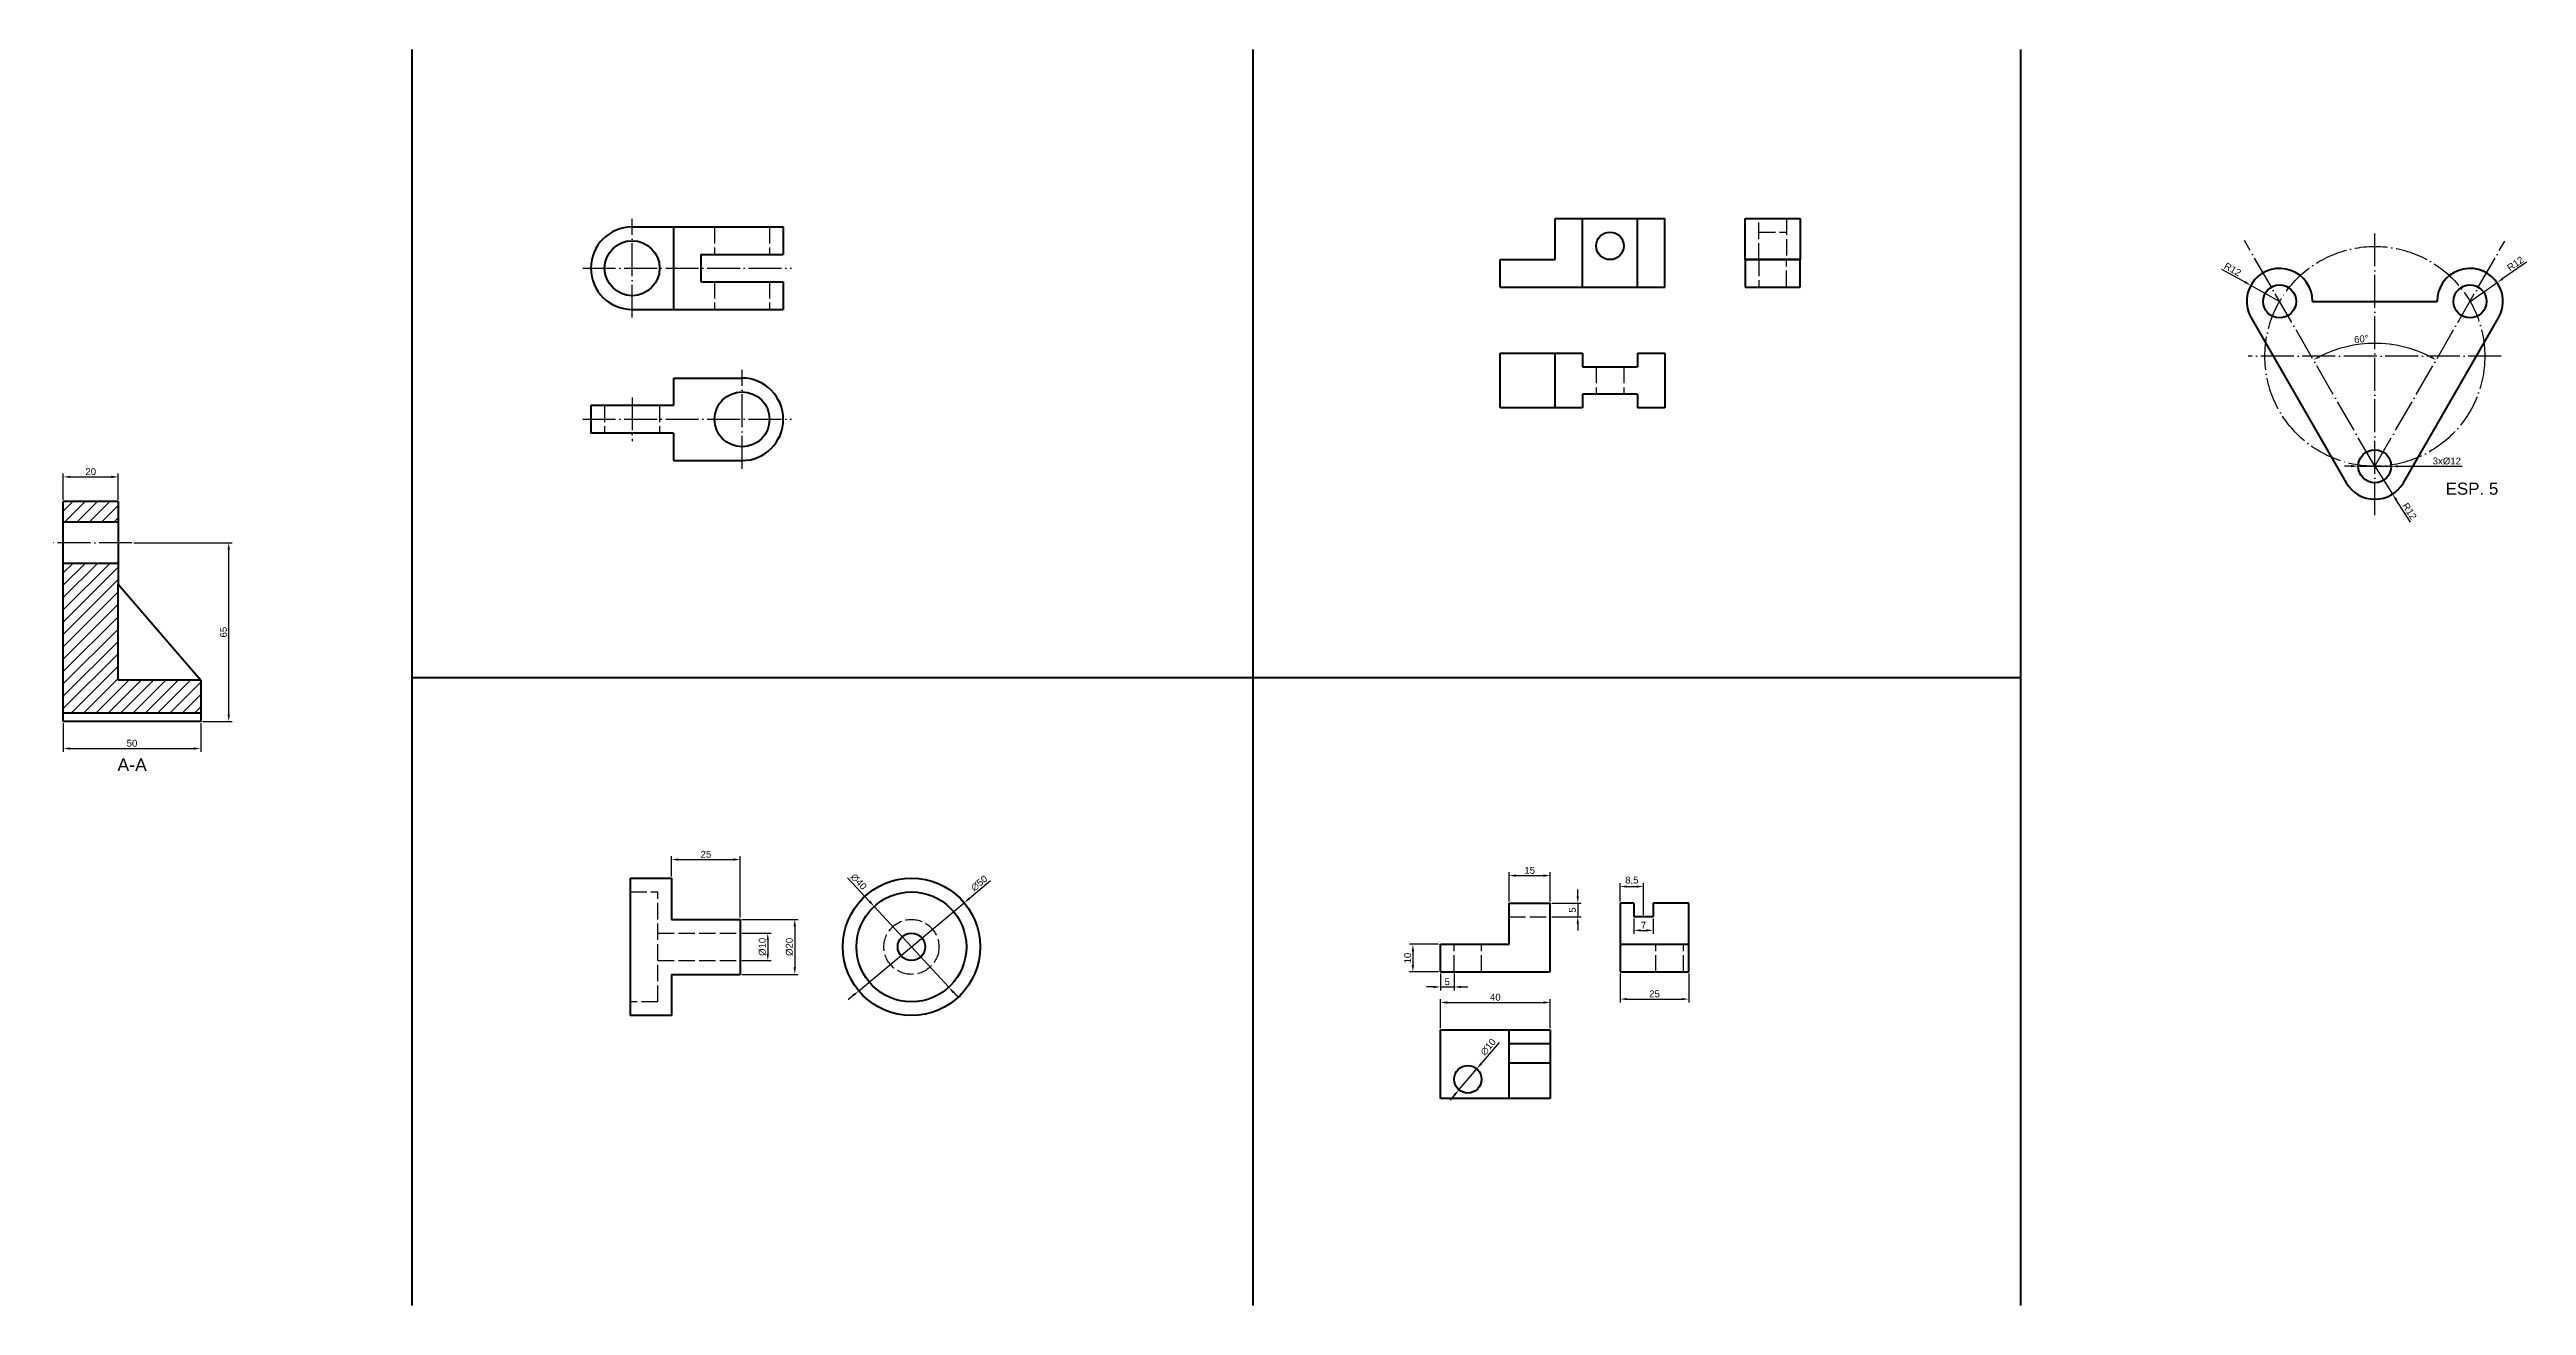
# Model space of a CAD drawing. Header units: millimetres. Extents: x 1201 to 5181, y 1355 to 2078.
# Drawn here: x 4280 to 5181, y 1621 to 2078 of the extents above; entities that cross this region are included whole.
import ezdxf

# ---------------------------------------------------------------- set-up
doc = ezdxf.new("R2010")
doc.units = ezdxf.units.MM
doc.header["$LTSCALE"] = 0.5
doc.linetypes.add('ACAD_ISO02W100', pattern=[15, 12, -3])
doc.linetypes.add('ACAD_ISO04W100', pattern=[30, 24, -3, 0, -3])
doc.layers.get('0').update_dxf_attribs({"plot": 0})
for name, color, linetype, lineweight in [('Cota', 140, 'Continuous', 25), ('Linha de Centro', 10, 'ACAD_ISO04W100', 25), ('Não Visível', 50, 'ACAD_ISO02W100', 25), ('Visível', 7, 'Continuous', 50)]:
    doc.layers.add(name, color=color, linetype=linetype, lineweight=lineweight)
doc.layers.add('Hachura', color=110, linetype='Continuous', plot=False)
doc.styles.get("Standard").update_dxf_attribs({"font": 'arial.ttf'})
doc.dimstyles.new('ISO-25', dxfattribs={"dimtxt": 2.5, "dimasz": 2.5, "dimexe": 1.25, "dimexo": 0.625, "dimtad": 1, "dimtxsty": 'Standard', "dimcen": 2.5, "dimadec": 0, "dimazin": 0, "dimtfac": 1, "dimtmove": 0, "dimatfit": 3, "dimfxl": 1, "dimarcsym": 0})

# ---------------------------------------------------------------- blocks, each defined once
blk = doc.blocks.new('*D64')
at = {"layer": 'Cota', "color": 0, "lineweight": -2, "transparency": 16777216}
for p, q in [((4310.53, 1898.13), (4346.37, 1898.13)), ((4345.12, 1835.63), (4345.12, 1895.63)), ((4335.53, 1833.13), (4346.37, 1833.13))]:
    blk.add_line(p, q, dxfattribs=at)
at = {"layer": 'Cota', "color": 0, "transparency": 16777216}
for points in [[(4344.7, 1895.63), (4345.54, 1895.63), (4345.12, 1898.13)], [(4344.7, 1835.63), (4345.54, 1835.63), (4345.12, 1833.13)]]:
    blk.add_solid(points, dxfattribs=at)
at = {"layer": 'Defpoints', "color": 0, "transparency": 16777216}
for p in [(4309.91, 1898.13), (4345.12, 1898.13), (4334.91, 1833.13)]:
    blk.add_point(p, dxfattribs=at)
at = {"layer": 'Cota', "color": 0, "transparency": 16777216, "insert": (4343.22, 1865.63), "char_height": 2.5, "attachment_point": 5, "rotation": 90}
blk.add_mtext('65', dxfattribs=at)
blk = doc.blocks.new('*D65')
at = {"layer": 'Cota', "color": 0, "lineweight": -2, "transparency": 16777216}
for p, q in [((4284.91, 1832.5), (4284.91, 1822.03)), ((4334.91, 1832.5), (4334.91, 1822.03)), ((4287.41, 1823.28), (4332.41, 1823.28))]:
    blk.add_line(p, q, dxfattribs=at)
at = {"layer": 'Cota', "color": 0, "transparency": 16777216}
for points in [[(4287.41, 1823.7), (4287.41, 1822.86), (4284.91, 1823.28)], [(4332.41, 1823.7), (4332.41, 1822.86), (4334.91, 1823.28)]]:
    blk.add_solid(points, dxfattribs=at)
at = {"layer": 'Defpoints', "color": 0, "transparency": 16777216}
for p in [(4284.91, 1833.13), (4334.91, 1833.13), (4334.91, 1823.28)]:
    blk.add_point(p, dxfattribs=at)
at = {"layer": 'Cota', "color": 0, "transparency": 16777216, "insert": (4309.91, 1825.18), "char_height": 2.5, "attachment_point": 5}
blk.add_mtext('50', dxfattribs=at)
blk = doc.blocks.new('*D66')
at = {"layer": 'Cota', "color": 0, "lineweight": -2, "transparency": 16777216}
for p, q in [((4284.91, 1913.75), (4284.91, 1923.38)), ((4287.41, 1922.13), (4302.41, 1922.13)), ((4304.91, 1913.75), (4304.91, 1923.38))]:
    blk.add_line(p, q, dxfattribs=at)
at = {"layer": 'Cota', "color": 0, "transparency": 16777216}
for points in [[(4287.41, 1922.55), (4287.41, 1921.71), (4284.91, 1922.13)], [(4302.41, 1922.55), (4302.41, 1921.71), (4304.91, 1922.13)]]:
    blk.add_solid(points, dxfattribs=at)
at = {"layer": 'Defpoints', "color": 0, "transparency": 16777216}
for p in [(4304.91, 1922.13), (4284.91, 1913.13), (4304.91, 1913.13)]:
    blk.add_point(p, dxfattribs=at)
at = {"layer": 'Cota', "color": 0, "transparency": 16777216, "insert": (4294.91, 1924.03), "char_height": 2.5, "attachment_point": 5}
blk.add_mtext('20', dxfattribs=at)
blk = doc.blocks.new('*D67')
at = {"layer": 'Cota', "color": 0, "lineweight": -2, "transparency": 16777216}
for p, q in [((4506.25, 1776.72), (4506.25, 1784.11)), ((4508.75, 1782.86), (4528.75, 1782.86)), ((4531.25, 1761.72), (4531.25, 1784.11))]:
    blk.add_line(p, q, dxfattribs=at)
at = {"layer": 'Cota', "color": 0, "transparency": 16777216}
for points in [[(4508.75, 1783.28), (4508.75, 1782.44), (4506.25, 1782.86)], [(4528.75, 1783.28), (4528.75, 1782.44), (4531.25, 1782.86)]]:
    blk.add_solid(points, dxfattribs=at)
at = {"layer": 'Defpoints', "color": 0, "transparency": 16777216}
for p in [(4506.25, 1776.09), (4531.25, 1782.86), (4531.25, 1761.09)]:
    blk.add_point(p, dxfattribs=at)
at = {"layer": 'Cota', "color": 0, "transparency": 16777216, "insert": (4518.75, 1784.76), "char_height": 2.5, "attachment_point": 5}
blk.add_mtext('25', dxfattribs=at)
blk = doc.blocks.new('*D68')
at = {"layer": 'Cota', "color": 0, "lineweight": -2, "transparency": 16777216}
for p, q in [((4574.34, 1735.07), (4612.71, 1767.12)), ((4622.34, 1775.16), (4614.63, 1768.72)), ((4572.42, 1733.46), (4570.5, 1731.86))]:
    blk.add_line(p, q, dxfattribs=at)
at = {"layer": 'Cota', "color": 0, "transparency": 16777216}
for points in [[(4614.36, 1769.04), (4614.9, 1768.4), (4612.71, 1767.12)], [(4572.15, 1733.78), (4572.68, 1733.14), (4574.34, 1735.07)]]:
    blk.add_solid(points, dxfattribs=at)
at = {"layer": 'Defpoints', "color": 0, "transparency": 16777216}
for p in [(4612.71, 1767.12), (4574.34, 1735.07)]:
    blk.add_point(p, dxfattribs=at)
at = {"layer": 'Cota', "color": 0, "transparency": 16777216, "insert": (4618.18, 1774.25), "char_height": 2.5, "attachment_point": 5, "rotation": 39.86859}
blk.add_mtext('∅50', dxfattribs=at)
blk = doc.blocks.new('*D69')
at = {"layer": 'Cota', "color": 0, "lineweight": -2, "transparency": 16777216}
for p, q in [((4570.31, 1776.25), (4578.26, 1767.63)), ((4607.09, 1736.39), (4579.96, 1765.79)), ((4608.78, 1734.56), (4610.48, 1732.72))]:
    blk.add_line(p, q, dxfattribs=at)
at = {"layer": 'Cota', "color": 0, "transparency": 16777216}
for points in [[(4578.57, 1767.91), (4577.96, 1767.34), (4579.96, 1765.79)], [(4609.09, 1734.84), (4608.48, 1734.27), (4607.09, 1736.39)]]:
    blk.add_solid(points, dxfattribs=at)
at = {"layer": 'Defpoints', "color": 0, "transparency": 16777216}
for p in [(4579.96, 1765.79), (4607.09, 1736.39)]:
    blk.add_point(p, dxfattribs=at)
at = {"layer": 'Cota', "color": 0, "transparency": 16777216, "insert": (4574.32, 1774.81), "char_height": 2.5, "attachment_point": 5, "rotation": 312.69908}
blk.add_mtext('∅40', dxfattribs=at)
blk = doc.blocks.new('*D70')
at = {"layer": 'Cota', "color": 0, "lineweight": -2, "transparency": 16777216}
for p, q in [((4531.87, 1761.09), (4552.33, 1761.09)), ((4551.08, 1758.59), (4551.08, 1743.59)), ((4531.87, 1741.09), (4552.33, 1741.09))]:
    blk.add_line(p, q, dxfattribs=at)
at = {"layer": 'Cota', "color": 0, "transparency": 16777216}
for points in [[(4550.66, 1758.59), (4551.5, 1758.59), (4551.08, 1761.09)], [(4550.66, 1743.59), (4551.5, 1743.59), (4551.08, 1741.09)]]:
    blk.add_solid(points, dxfattribs=at)
at = {"layer": 'Defpoints', "color": 0, "transparency": 16777216}
for p in [(4531.25, 1761.09), (4531.25, 1741.09), (4551.08, 1741.09)]:
    blk.add_point(p, dxfattribs=at)
at = {"layer": 'Cota', "color": 0, "transparency": 16777216, "insert": (4549.11, 1751.09), "char_height": 2.5, "attachment_point": 5, "rotation": 90}
blk.add_mtext('%%C20', dxfattribs=at)
blk = doc.blocks.new('*D71')
at = {"layer": 'Cota', "color": 0, "lineweight": -2, "transparency": 16777216}
for p, q in [((4531.87, 1756.09), (4542.5, 1756.09)), ((4541.25, 1753.59), (4541.25, 1748.59)), ((4531.87, 1746.09), (4542.5, 1746.09))]:
    blk.add_line(p, q, dxfattribs=at)
at = {"layer": 'Cota', "color": 0, "transparency": 16777216}
for points in [[(4540.83, 1753.59), (4541.66, 1753.59), (4541.25, 1756.09)], [(4540.83, 1748.59), (4541.66, 1748.59), (4541.25, 1746.09)]]:
    blk.add_solid(points, dxfattribs=at)
at = {"layer": 'Defpoints', "color": 0, "transparency": 16777216}
for p in [(4531.25, 1756.09), (4531.25, 1746.09), (4541.25, 1746.09)]:
    blk.add_point(p, dxfattribs=at)
at = {"layer": 'Cota', "color": 0, "transparency": 16777216, "insert": (4539.27, 1751.09), "char_height": 2.5, "attachment_point": 5, "rotation": 90}
blk.add_mtext('%%C10', dxfattribs=at)
blk = doc.blocks.new('*D72')
at = {"layer": 'Cota', "color": 0, "lineweight": -2, "transparency": 16777216}
for p, q in [((4810.98, 1767.65), (4810.98, 1778.27)), ((4813.48, 1777.02), (4823.48, 1777.02)), ((4825.98, 1767.65), (4825.98, 1778.27))]:
    blk.add_line(p, q, dxfattribs=at)
at = {"layer": 'Cota', "color": 0, "transparency": 16777216}
for points in [[(4813.48, 1777.44), (4813.48, 1776.6), (4810.98, 1777.02)], [(4823.48, 1777.44), (4823.48, 1776.6), (4825.98, 1777.02)]]:
    blk.add_solid(points, dxfattribs=at)
at = {"layer": 'Defpoints', "color": 0, "transparency": 16777216}
for p in [(4825.98, 1777.02), (4810.98, 1767.02), (4825.98, 1767.02)]:
    blk.add_point(p, dxfattribs=at)
at = {"layer": 'Cota', "color": 0, "transparency": 16777216, "insert": (4818.48, 1778.92), "char_height": 2.5, "attachment_point": 5}
blk.add_mtext('15', dxfattribs=at)
blk = doc.blocks.new('*D73')
at = {"layer": 'Cota', "color": 0, "lineweight": -2, "transparency": 16777216}
for p, q in [((4785.35, 1752.02), (4774.73, 1752.02)), ((4775.98, 1749.52), (4775.98, 1744.52)), ((4785.35, 1742.02), (4774.73, 1742.02))]:
    blk.add_line(p, q, dxfattribs=at)
at = {"layer": 'Cota', "color": 0, "transparency": 16777216}
for points in [[(4775.56, 1749.52), (4776.39, 1749.52), (4775.98, 1752.02)], [(4775.56, 1744.52), (4776.39, 1744.52), (4775.98, 1742.02)]]:
    blk.add_solid(points, dxfattribs=at)
at = {"layer": 'Defpoints', "color": 0, "transparency": 16777216}
for p in [(4785.98, 1752.02), (4775.98, 1742.02), (4785.98, 1742.02)]:
    blk.add_point(p, dxfattribs=at)
at = {"layer": 'Cota', "color": 0, "transparency": 16777216, "insert": (4774.08, 1747.02), "char_height": 2.5, "attachment_point": 5, "rotation": 90}
blk.add_mtext('10', dxfattribs=at)
blk = doc.blocks.new('*D74')
at = {"layer": 'Cota', "color": 0, "lineweight": -2, "transparency": 16777216}
for p, q in [((4856.4, 1761.4), (4856.4, 1755.84)), ((4863.4, 1761.4), (4863.4, 1755.84)), ((4858.9, 1757.09), (4860.9, 1757.09))]:
    blk.add_line(p, q, dxfattribs=at)
at = {"layer": 'Cota', "color": 0, "transparency": 16777216}
for points in [[(4858.9, 1757.51), (4858.9, 1756.67), (4856.4, 1757.09)], [(4860.9, 1757.51), (4860.9, 1756.67), (4863.4, 1757.09)]]:
    blk.add_solid(points, dxfattribs=at)
at = {"layer": 'Defpoints', "color": 0, "transparency": 16777216}
for p in [(4856.4, 1762.02), (4863.4, 1762.02), (4863.4, 1757.09)]:
    blk.add_point(p, dxfattribs=at)
at = {"layer": 'Cota', "color": 0, "transparency": 16777216, "insert": (4859.9, 1758.97), "char_height": 2.5, "attachment_point": 5}
blk.add_mtext('7', dxfattribs=at)
blk = doc.blocks.new('*D75')
at = {"layer": 'Cota', "color": 0, "lineweight": -2, "transparency": 16777216}
for p, q in [((4851.4, 1767.65), (4851.4, 1774.29)), ((4853.9, 1773.04), (4857.4, 1773.04)), ((4859.9, 1762.65), (4859.9, 1774.29))]:
    blk.add_line(p, q, dxfattribs=at)
at = {"layer": 'Cota', "color": 0, "transparency": 16777216}
for points in [[(4853.9, 1773.46), (4853.9, 1772.63), (4851.4, 1773.04)], [(4857.4, 1773.46), (4857.4, 1772.63), (4859.9, 1773.04)]]:
    blk.add_solid(points, dxfattribs=at)
at = {"layer": 'Defpoints', "color": 0, "transparency": 16777216}
for p in [(4851.4, 1767.02), (4859.9, 1773.04), (4859.9, 1762.02)]:
    blk.add_point(p, dxfattribs=at)
at = {"layer": 'Cota', "color": 0, "transparency": 16777216, "insert": (4855.65, 1775.17), "char_height": 2.5, "attachment_point": 5}
blk.add_mtext('8,5', dxfattribs=at)
blk = doc.blocks.new('*D76')
at = {"layer": 'Cota', "color": 0, "lineweight": -2, "transparency": 16777216}
for p, q in [((4851.4, 1741.4), (4851.4, 1730.84)), ((4876.4, 1741.4), (4876.4, 1730.84)), ((4853.9, 1732.09), (4873.9, 1732.09))]:
    blk.add_line(p, q, dxfattribs=at)
at = {"layer": 'Cota', "color": 0, "transparency": 16777216}
for points in [[(4853.9, 1732.5), (4853.9, 1731.67), (4851.4, 1732.09)], [(4873.9, 1732.5), (4873.9, 1731.67), (4876.4, 1732.09)]]:
    blk.add_solid(points, dxfattribs=at)
at = {"layer": 'Defpoints', "color": 0, "transparency": 16777216}
for p in [(4851.4, 1742.02), (4876.4, 1742.02), (4876.4, 1732.09)]:
    blk.add_point(p, dxfattribs=at)
at = {"layer": 'Cota', "color": 0, "transparency": 16777216, "insert": (4863.9, 1733.99), "char_height": 2.5, "attachment_point": 5}
blk.add_mtext('25', dxfattribs=at)
blk = doc.blocks.new('*D77')
at = {"layer": 'Cota', "color": 0, "lineweight": -2, "transparency": 16777216}
for p, q in [((4807.34, 1716.27), (4800.83, 1708.61)), ((4792.74, 1699.09), (4799.22, 1706.71)), ((4791.12, 1697.19), (4789.5, 1695.28))]:
    blk.add_line(p, q, dxfattribs=at)
at = {"layer": 'Cota', "color": 0, "transparency": 16777216}
for points in [[(4800.52, 1708.88), (4801.15, 1708.34), (4799.22, 1706.71)], [(4790.8, 1697.46), (4791.44, 1696.92), (4792.74, 1699.09)]]:
    blk.add_solid(points, dxfattribs=at)
at = {"layer": 'Defpoints', "color": 0, "transparency": 16777216}
for p in [(4799.22, 1706.71), (4792.74, 1699.09)]:
    blk.add_point(p, dxfattribs=at)
at = {"layer": 'Cota', "color": 0, "transparency": 16777216, "insert": (4803.39, 1714.67), "char_height": 2.5, "attachment_point": 5, "rotation": 49.63285}
blk.add_mtext('∅10', dxfattribs=at)
blk = doc.blocks.new('*D78')
at = {"layer": 'Cota', "color": 0, "lineweight": -2, "transparency": 16777216}
for p, q in [((4785.98, 1721.52), (4785.98, 1732.1)), ((4788.48, 1730.85), (4823.48, 1730.85)), ((4825.98, 1721.52), (4825.98, 1732.1))]:
    blk.add_line(p, q, dxfattribs=at)
at = {"layer": 'Cota', "color": 0, "transparency": 16777216}
for points in [[(4788.48, 1731.27), (4788.48, 1730.43), (4785.98, 1730.85)], [(4823.48, 1731.27), (4823.48, 1730.43), (4825.98, 1730.85)]]:
    blk.add_solid(points, dxfattribs=at)
at = {"layer": 'Defpoints', "color": 0, "transparency": 16777216}
for p in [(4825.98, 1730.85), (4785.98, 1720.9), (4825.98, 1720.9)]:
    blk.add_point(p, dxfattribs=at)
at = {"layer": 'Cota', "color": 0, "transparency": 16777216, "insert": (4805.98, 1732.75), "char_height": 2.5, "attachment_point": 5}
blk.add_mtext('40', dxfattribs=at)
blk = doc.blocks.new('*D79')
at = {"layer": 'Cota', "color": 0, "lineweight": -2, "transparency": 16777216}
for p, q in [((4826.6, 1767.02), (4837.22, 1767.02)), ((4835.97, 1769.52), (4835.97, 1772.02)), ((4835.97, 1767.02), (4835.97, 1762.02)), ((4826.6, 1762.02), (4837.22, 1762.02)), ((4835.97, 1759.52), (4835.97, 1757.02))]:
    blk.add_line(p, q, dxfattribs=at)
at = {"layer": 'Cota', "color": 0, "transparency": 16777216}
for points in [[(4835.55, 1769.52), (4836.39, 1769.52), (4835.97, 1767.02)], [(4835.55, 1759.52), (4836.39, 1759.52), (4835.97, 1762.02)]]:
    blk.add_solid(points, dxfattribs=at)
at = {"layer": 'Defpoints', "color": 0, "transparency": 16777216}
for p in [(4825.98, 1767.02), (4825.98, 1762.02), (4835.97, 1762.02)]:
    blk.add_point(p, dxfattribs=at)
at = {"layer": 'Cota', "color": 0, "transparency": 16777216, "insert": (4834.07, 1764.52), "char_height": 2.5, "attachment_point": 5, "rotation": 90}
blk.add_mtext('5', dxfattribs=at)
blk = doc.blocks.new('*D80')
at = {"layer": 'Cota', "color": 0, "lineweight": -2, "transparency": 16777216}
for p, q in [((4785.98, 1741.4), (4785.98, 1735.25)), ((4790.98, 1741.4), (4790.98, 1735.25)), ((4783.48, 1736.5), (4780.98, 1736.5)), ((4785.98, 1736.5), (4790.98, 1736.5)), ((4793.48, 1736.5), (4795.98, 1736.5))]:
    blk.add_line(p, q, dxfattribs=at)
at = {"layer": 'Cota', "color": 0, "transparency": 16777216}
for points in [[(4783.48, 1736.91), (4783.48, 1736.08), (4785.98, 1736.5)], [(4793.48, 1736.91), (4793.48, 1736.08), (4790.98, 1736.5)]]:
    blk.add_solid(points, dxfattribs=at)
at = {"layer": 'Defpoints', "color": 0, "transparency": 16777216}
for p in [(4785.98, 1742.02), (4790.98, 1742.02), (4790.98, 1736.5)]:
    blk.add_point(p, dxfattribs=at)
at = {"layer": 'Cota', "color": 0, "transparency": 16777216, "insert": (4788.48, 1738.39), "char_height": 2.5, "attachment_point": 5}
blk.add_mtext('5', dxfattribs=at)
blk = doc.blocks.new('*D81')
at = {"layer": 'Cota', "color": 0, "lineweight": -2, "transparency": 16777216}
blk.add_arc((5125.99, 1926.01), 44.68, 63.20596, 116.79404, dxfattribs=at)
at = {"layer": 'Cota', "color": 0, "transparency": 16777216}
for points in [[(5106.04, 1965.53), (5105.65, 1966.26), (5103.64, 1964.71)], [(5146.33, 1966.26), (5145.93, 1965.53), (5148.33, 1964.71)]]:
    blk.add_solid(points, dxfattribs=at)
at = {"layer": 'Defpoints', "color": 0, "transparency": 16777216}
for p in [(5078.58, 2008.13), (5173.25, 2007.87), (5133.75, 1970.01), (5125.99, 1926.01), (5125.99, 1926.01)]:
    blk.add_point(p, dxfattribs=at)
at = {"layer": 'Cota', "color": 0, "transparency": 16777216, "insert": (5121.09, 1972.34), "char_height": 2.5, "attachment_point": 5, "rotation": 6.03142}
blk.add_mtext('60°', dxfattribs=at)
blk = doc.blocks.new('*D82')
at = {"layer": 'Cota', "color": 0, "lineweight": -2, "transparency": 16777216}
for p, q in [((5070.2, 1997.78), (5078.68, 1993.06)), ((5091.35, 1986.01), (5080.86, 1991.84))]:
    blk.add_line(p, q, dxfattribs=at)
at = {"layer": 'Cota', "color": 0, "transparency": 16777216}
blk.add_solid([(5078.88, 1993.42), (5078.47, 1992.69), (5080.86, 1991.84)], dxfattribs=at)
at = {"layer": 'Defpoints', "color": 0, "transparency": 16777216}
for p in [(5080.86, 1991.84), (5091.35, 1986.01)]:
    blk.add_point(p, dxfattribs=at)
at = {"layer": 'Cota', "color": 0, "transparency": 16777216, "insert": (5074.26, 1997.67), "char_height": 2.5, "attachment_point": 5, "rotation": 330.9029}
blk.add_mtext('R12', dxfattribs=at)
blk = doc.blocks.new('*D83')
at = {"layer": 'Cota', "color": 0, "lineweight": -2, "transparency": 16777216}
for p, q in [((5125.99, 1926.01), (5132.45, 1915.89)), ((5139.01, 1905.61), (5133.79, 1913.79))]:
    blk.add_line(p, q, dxfattribs=at)
at = {"layer": 'Cota', "color": 0, "transparency": 16777216}
blk.add_solid([(5134.14, 1914.01), (5133.44, 1913.56), (5132.45, 1915.89)], dxfattribs=at)
at = {"layer": 'Defpoints', "color": 0, "transparency": 16777216}
for p in [(5125.99, 1926.01), (5132.45, 1915.89)]:
    blk.add_point(p, dxfattribs=at)
at = {"layer": 'Cota', "color": 0, "transparency": 16777216, "insert": (5138.66, 1909.66), "char_height": 2.5, "attachment_point": 5, "rotation": 302.56188}
blk.add_mtext('R12', dxfattribs=at)
blk = doc.blocks.new('*D84')
at = {"layer": 'Cota', "color": 0, "lineweight": -2, "transparency": 16777216}
for p, q in [((5160.63, 1986.01), (5170.49, 1992.85)), ((5181.17, 2000.25), (5172.54, 1994.27))]:
    blk.add_line(p, q, dxfattribs=at)
at = {"layer": 'Cota', "color": 0, "transparency": 16777216}
blk.add_solid([(5172.31, 1994.61), (5172.78, 1993.93), (5170.49, 1992.85)], dxfattribs=at)
at = {"layer": 'Defpoints', "color": 0, "transparency": 16777216}
for p in [(5170.49, 1992.85), (5160.63, 1986.01)]:
    blk.add_point(p, dxfattribs=at)
at = {"layer": 'Cota', "color": 0, "transparency": 16777216, "insert": (5177.14, 1999.75), "char_height": 2.5, "attachment_point": 5, "rotation": 34.73807}
blk.add_mtext('R12', dxfattribs=at)
blk = doc.blocks.new('*D85')
at = {"layer": 'Cota', "color": 0, "lineweight": -2, "transparency": 16777216}
for p, q in [((5117.49, 1926.04), (5114.99, 1926.06)), ((5119.99, 1926.03), (5131.99, 1925.98)), ((5157.79, 1925.87), (5134.49, 1925.97))]:
    blk.add_line(p, q, dxfattribs=at)
at = {"layer": 'Cota', "color": 0, "transparency": 16777216}
for points in [[(5117.49, 1926.46), (5117.48, 1925.63), (5119.99, 1926.03)], [(5134.49, 1926.39), (5134.48, 1925.55), (5131.99, 1925.98)]]:
    blk.add_solid(points, dxfattribs=at)
at = {"layer": 'Defpoints', "color": 0, "transparency": 16777216}
for p in [(5119.99, 1926.03), (5131.99, 1925.98)]:
    blk.add_point(p, dxfattribs=at)
at = {"layer": 'Cota', "color": 0, "transparency": 16777216, "insert": (5152.19, 1927.87), "char_height": 2.5, "width": 6.4421, "attachment_point": 5, "rotation": 359.75198}
blk.add_mtext('3x%%C12', dxfattribs=at)

msp = doc.modelspace()

# ---------------------------------------------------------------- hatches: boundary and pattern name
at = {"layer": 'Cota'}
h = msp.add_hatch(dxfattribs=at)
h.set_pattern_fill('ANSI31', color=256)
h.paths.add_polyline_path([(4304.91, 1913.128), (4284.91, 1913.128), (4284.91, 1905.628), (4304.91, 1905.628)])
at = {"layer": 'Hachura'}
h = msp.add_hatch(dxfattribs=at)
h.set_pattern_fill('ANSI31', color=256)
h.paths.add_polyline_path([(4304.91, 1883.128), (4304.91, 1890.628), (4284.91, 1890.628), (4284.91, 1848.128), (4284.91, 1836.128), (4324.91, 1836.128), (4324.91, 1848.128), (4304.91, 1848.128)])
h.paths.add_polyline_path([(4334.91, 1848.128), (4324.91, 1848.128), (4324.91, 1836.128), (4334.91, 1836.128)])

# ---------------------------------------------------------------- linework, layer by layer
at = {"layer": 'Linha de Centro'}
for p, q in [((4491.897, 1980.079), (4491.897, 2016.079)), ((5125.987, 1908.166), (5125.987, 2010.685)), ((5125.987, 1926.008), (5078.575, 2008.126)), ((5125.987, 1926.008), (5173.248, 2007.867)), ((4473.897, 1998.079), (4549.897, 1998.079)), ((5171.981, 1966.008), (5079.891, 1966.008)), ((4531.897, 1925.079), (4531.897, 1961.079)), ((4491.897, 1951.079), (4491.897, 1935.079)), ((4473.897, 1943.079), (4549.897, 1943.079)), ((4309.91, 1898.128), (4279.91, 1898.128))]:
    msp.add_line(p, q, dxfattribs=at)
msp.add_circle((5125.987, 1966.008), 40, dxfattribs=at)
at = {"layer": 'Não Visível'}
for p, q in [((4521.897, 2013.079), (4521.897, 2003.079)), ((4541.897, 2013.079), (4541.897, 2003.079)), ((4901.901, 2001.194), (4901.901, 2016.194)), ((4901.901, 2011.194), (4911.901, 2011.194)), ((4911.901, 2016.194), (4911.901, 2001.194)), ((4901.901, 2001.194), (4901.901, 1991.194)), ((4911.901, 1991.194), (4911.901, 2001.194)), ((4521.897, 1993.079), (4521.897, 1983.079)), ((4541.897, 1993.079), (4541.897, 1983.079)), ((4842.702, 1962.206), (4842.702, 1952.206)), ((4852.702, 1962.206), (4852.702, 1952.206)), ((4481.897, 1948.079), (4481.897, 1938.079)), ((4501.897, 1948.079), (4501.897, 1938.079)), ((4491.249, 1771.092), (4501.249, 1771.092)), ((4501.249, 1731.092), (4501.249, 1771.092)), ((4810.977, 1762.022), (4825.977, 1762.022)), ((4501.249, 1756.092), (4531.249, 1756.092)), ((4790.977, 1742.022), (4790.977, 1752.022)), ((4800.977, 1742.022), (4800.977, 1752.022)), ((4864.4, 1742.022), (4864.4, 1752.022)), ((4874.4, 1742.022), (4874.4, 1752.022)), ((4501.249, 1746.092), (4531.249, 1746.092)), ((4501.249, 1731.092), (4491.249, 1731.092))]:
    msp.add_line(p, q, dxfattribs=at)
msp.add_circle((4593.523, 1751.092), 10, dxfattribs=at)
at = {"layer": 'Visível'}
for p, q in [((4411.727, 2077.659), (4411.727, 1620.587)), ((4717.732, 2077.659), (4717.732, 1620.587)), ((4997.122, 2077.659), (4997.122, 1620.587)), ((4491.897, 2013.079), (4546.897, 2013.079)), ((4506.897, 2013.079), (4506.897, 1983.079)), ((4546.897, 2013.079), (4546.897, 2003.079)), ((4827.702, 2001.194), (4827.702, 2016.194)), ((4827.702, 2016.194), (4867.702, 2016.194)), ((4837.702, 1991.194), (4837.702, 2016.194)), ((4857.702, 1991.194), (4857.702, 2016.194)), ((4867.702, 1991.194), (4867.702, 2016.194)), ((4896.901, 2001.194), (4896.901, 2016.194)), ((4896.901, 2016.194), (4916.901, 2016.194)), ((4916.901, 2016.194), (4916.901, 2001.194)), ((4516.897, 2003.079), (4546.897, 2003.079)), ((4516.897, 2003.079), (4516.897, 1993.079)), ((4807.702, 1991.194), (4807.702, 2001.194)), ((4807.702, 2001.194), (4827.702, 2001.194)), ((4916.901, 2001.194), (4896.901, 2001.194)), ((4896.901, 2001.194), (4896.901, 1991.194)), ((4896.901, 2001.194), (4916.901, 2001.194)), ((4916.901, 1991.194), (4916.901, 2001.194)), ((4516.897, 1993.079), (4546.897, 1993.079)), ((4546.897, 1993.079), (4546.897, 1983.079)), ((4491.897, 1983.079), (4546.897, 1983.079)), ((4807.702, 1991.194), (4867.702, 1991.194)), ((4896.901, 1991.194), (4916.901, 1991.194)), ((5103.346, 1986.008), (5148.628, 1986.008)), ((5080.953, 1980.008), (5115.594, 1920.008)), ((5136.379, 1920.008), (5171.02, 1980.008)), ((4807.702, 1967.206), (4837.702, 1967.206)), ((4807.702, 1947.206), (4807.702, 1967.206)), ((4827.702, 1947.206), (4827.702, 1967.206)), ((4837.702, 1967.206), (4837.702, 1962.206)), ((4857.702, 1967.206), (4857.702, 1962.206)), ((4857.702, 1967.206), (4867.702, 1967.206)), ((4867.702, 1967.206), (4867.702, 1947.206)), ((4506.897, 1958.079), (4531.897, 1958.079)), ((4506.897, 1958.079), (4506.897, 1948.079)), ((4837.702, 1962.206), (4857.702, 1962.206)), ((4506.897, 1948.079), (4476.897, 1948.079)), ((4476.897, 1948.079), (4476.897, 1938.079)), ((4837.702, 1947.206), (4807.702, 1947.206)), ((4857.702, 1952.206), (4837.702, 1952.206)), ((4837.702, 1952.206), (4837.702, 1947.206)), ((4857.702, 1952.206), (4857.702, 1947.206)), ((4867.702, 1947.206), (4857.702, 1947.206)), ((4506.897, 1938.079), (4476.897, 1938.079)), ((4506.897, 1938.079), (4506.897, 1928.079)), ((4506.897, 1928.079), (4531.897, 1928.079)), ((4304.91, 1913.128), (4284.91, 1913.128)), ((4284.91, 1848.128), (4284.91, 1913.128)), ((4304.91, 1913.128), (4304.91, 1883.128)), ((4304.91, 1905.628), (4284.91, 1905.628)), ((4304.91, 1890.628), (4284.91, 1890.628)), ((4304.91, 1883.128), (4334.91, 1848.128)), ((4304.91, 1848.128), (4304.91, 1883.128)), ((4284.91, 1833.128), (4284.91, 1848.128)), ((4334.91, 1848.128), (4304.91, 1848.128)), ((4334.91, 1848.128), (4334.91, 1833.128)), ((4411.727, 1849.123), (4717.732, 1849.123)), ((4717.732, 1849.123), (4997.122, 1849.123)), ((4334.91, 1836.128), (4284.91, 1836.128)), ((4334.91, 1833.128), (4284.91, 1833.128)), ((4491.249, 1776.092), (4506.249, 1776.092)), ((4491.249, 1726.092), (4491.249, 1776.092)), ((4506.249, 1776.092), (4506.249, 1761.092)), ((4810.977, 1752.022), (4810.977, 1767.022)), ((4810.977, 1767.022), (4825.977, 1767.022)), ((4825.977, 1742.022), (4825.977, 1767.022)), ((4851.4, 1767.022), (4851.4, 1742.022)), ((4856.4, 1767.022), (4851.4, 1767.022)), ((4856.4, 1767.022), (4856.4, 1762.022)), ((4876.4, 1767.022), (4863.4, 1767.022)), ((4863.4, 1767.022), (4863.4, 1762.022)), ((4876.4, 1742.022), (4876.4, 1767.022)), ((4506.249, 1761.092), (4531.249, 1761.092)), ((4531.249, 1761.092), (4531.249, 1741.092)), ((4863.4, 1762.022), (4856.4, 1762.022)), ((4785.977, 1742.022), (4785.977, 1752.022)), ((4785.977, 1752.022), (4810.977, 1752.022)), ((4851.4, 1752.022), (4876.4, 1752.022)), ((4506.249, 1741.092), (4531.249, 1741.092)), ((4506.249, 1741.092), (4506.249, 1726.092)), ((4785.977, 1742.022), (4825.977, 1742.022)), ((4851.4, 1742.022), (4876.4, 1742.022)), ((4506.249, 1726.092), (4491.249, 1726.092)), ((4785.977, 1720.9), (4825.977, 1720.9)), ((4785.977, 1695.9), (4785.977, 1720.9)), ((4810.977, 1695.9), (4810.977, 1720.9)), ((4810.977, 1715.9), (4825.977, 1715.9)), ((4825.977, 1720.9), (4825.977, 1695.9)), ((4810.977, 1708.9), (4825.977, 1708.9)), ((4825.977, 1695.9), (4785.977, 1695.9))]:
    msp.add_line(p, q, dxfattribs=at)
for centre, radius in [((4847.702, 2006.194), 5), ((4491.897, 1998.079), 10), ((5091.346, 1986.008), 6), ((5160.628, 1986.008), 6), ((4531.897, 1943.079), 10), ((5125.987, 1926.008), 6), ((4593.523, 1751.092), 25), ((4593.523, 1751.092), 20), ((4593.523, 1751.092), 5), ((4795.977, 1702.9), 5)]:
    msp.add_circle(centre, radius, dxfattribs=at)
for centre, radius, start, end in [((4491.897, 1998.079), 15, 90, 270), ((5091.346, 1986.008), 12, 0, 210), ((5160.628, 1986.008), 12, 330, 180), ((4531.897, 1943.079), 15, 270, 90), ((5125.987, 1926.008), 12, 210, 330)]:
    msp.add_arc(centre, radius, start, end, dxfattribs=at)

# ---------------------------------------------------------------- texts
at = {"insert": (4304.621, 1819.66), "char_height": 4.5935, "attachment_point": 1}
msp.add_mtext_dynamic_manual_height_columns('A-A', width=7.17019, gutter_width=22.968, heights=[0], dxfattribs=at)
at = {"layer": 'Cota', "insert": (5151.757, 1920.046), "char_height": 4.4068, "attachment_point": 1}
msp.add_mtext_dynamic_manual_height_columns('ESP. 5', width=23.74298, gutter_width=22.034, heights=[0], dxfattribs=at)

# ---------------------------------------------------------------- dimensions: what is measured, and where the dimension line sits
at = {"layer": 'Cota'}
dim = msp.add_angular_dim_2l(base=(5133.746, 1970.014), line1=((5125.987, 1926.008), (5173.248, 2007.867)), line2=((5125.987, 1926.008), (5078.575, 2008.126)), dimstyle='ISO-25', dxfattribs=at)
dim.commit()
dim.dimension.update_dxf_attribs({"geometry": '*D81', "text_midpoint": (5121.291, 1970.445), "dimtype": 162})
dim = msp.add_radius_dim(center=(5160.628, 1986.008), mpoint=(5170.489, 1992.846), dimstyle='ISO-25', dxfattribs=at)
dim.commit()
dim.dimension.update_dxf_attribs({"geometry": '*D84', "text_midpoint": (5178.216, 1998.204), "dimtype": 164})
for center, mpoint, picture, middle in [((5091.346, 1986.008), (5080.86, 1991.843), '*D82', (5074.26, 1997.668)), ((5125.987, 1926.008), (5132.445, 1915.894), '*D83', (5138.658, 1909.659))]:
    dim = msp.add_radius_dim(center=center, mpoint=mpoint, dimstyle='ISO-25', dxfattribs=at)
    dim.commit()
    dim.dimension.update_dxf_attribs({"geometry": picture, "text_midpoint": middle})
dim = msp.add_diameter_dim_2p(p1=(5119.987, 1926.034), p2=(5131.986, 1925.982), text='3x%%C12', dimstyle='ISO-25', dxfattribs=at)
dim.commit()
dim.dimension.update_dxf_attribs({"geometry": '*D85', "text_midpoint": (5152.186, 1925.894), "dimtype": 163})
for base, p1, p2, picture, middle in [((4304.91, 1922.128), (4284.91, 1913.128), (4304.91, 1913.128), '*D66', (4294.91, 1924.03)), ((4334.91, 1823.281), (4284.91, 1833.128), (4334.91, 1833.128), '*D65', (4309.91, 1825.182)), ((4531.249, 1782.859), (4506.249, 1776.092), (4531.249, 1761.092), '*D67', (4518.749, 1784.76)), ((4825.977, 1777.019), (4810.977, 1767.022), (4825.977, 1767.022), '*D72', (4818.477, 1778.921)), ((4859.9, 1773.043), (4851.4, 1767.022), (4859.9, 1762.022), '*D75', (4855.65, 1775.17)), ((4863.4, 1757.091), (4856.4, 1762.022), (4863.4, 1762.022), '*D74', (4859.9, 1758.966)), ((4790.977, 1736.497), (4785.977, 1742.022), (4790.977, 1742.022), '*D80', (4788.477, 1738.393)), ((4876.4, 1732.087), (4851.4, 1742.022), (4876.4, 1742.022), '*D76', (4863.9, 1733.988)), ((4825.977, 1730.851), (4785.977, 1720.9), (4825.977, 1720.9), '*D78', (4805.977, 1732.752))]:
    dim = msp.add_linear_dim(base=base, p1=p1, p2=p2, dimstyle='ISO-25', dxfattribs=at)
    dim.commit()
    dim.dimension.update_dxf_attribs({"geometry": picture, "text_midpoint": middle})
for base, p1, p2, picture, middle in [((4345.121, 1898.128), (4334.91, 1833.128), (4309.91, 1898.128), '*D64', (4343.219, 1865.628)), ((4835.971, 1762.022), (4825.977, 1767.022), (4825.977, 1762.022), '*D79', (4834.075, 1764.522)), ((4775.977, 1742.022), (4785.977, 1752.022), (4785.977, 1742.022), '*D73', (4774.076, 1747.022))]:
    dim = msp.add_linear_dim(base=base, p1=p1, p2=p2, angle=90, dimstyle='ISO-25', dxfattribs=at)
    dim.commit()
    dim.dimension.update_dxf_attribs({"geometry": picture, "text_midpoint": middle})
dim = msp.add_diameter_dim_2p(p1=(4607.086, 1736.393), p2=(4579.96, 1765.79), dimstyle='ISO-25', dxfattribs=at)
dim.commit()
dim.dimension.update_dxf_attribs({"geometry": '*D69', "text_midpoint": (4572.869, 1773.475), "dimtype": 163})
for p1, p2, picture, middle in [((4574.335, 1735.066), (4612.711, 1767.117), '*D68', (4618.179, 1774.253)), ((4792.739, 1699.09), (4799.216, 1706.709), '*D77', (4803.395, 1714.669))]:
    dim = msp.add_diameter_dim_2p(p1=p1, p2=p2, dimstyle='ISO-25', dxfattribs=at)
    dim.commit()
    dim.dimension.update_dxf_attribs({"geometry": picture, "text_midpoint": middle})
for base, p1, p2, text, picture, middle in [((4551.081, 1741.092), (4531.249, 1761.092), (4531.249, 1741.092), '%%C20', '*D70', (4549.109, 1751.092)), ((4541.245, 1746.092), (4531.249, 1756.092), (4531.249, 1746.092), '%%C10', '*D71', (4539.274, 1751.092))]:
    dim = msp.add_linear_dim(base=base, p1=p1, p2=p2, angle=90, text=text, dimstyle='ISO-25', dxfattribs=at)
    dim.commit()
    dim.dimension.update_dxf_attribs({"geometry": picture, "text_midpoint": middle})

doc.saveas('drawing.dxf')
